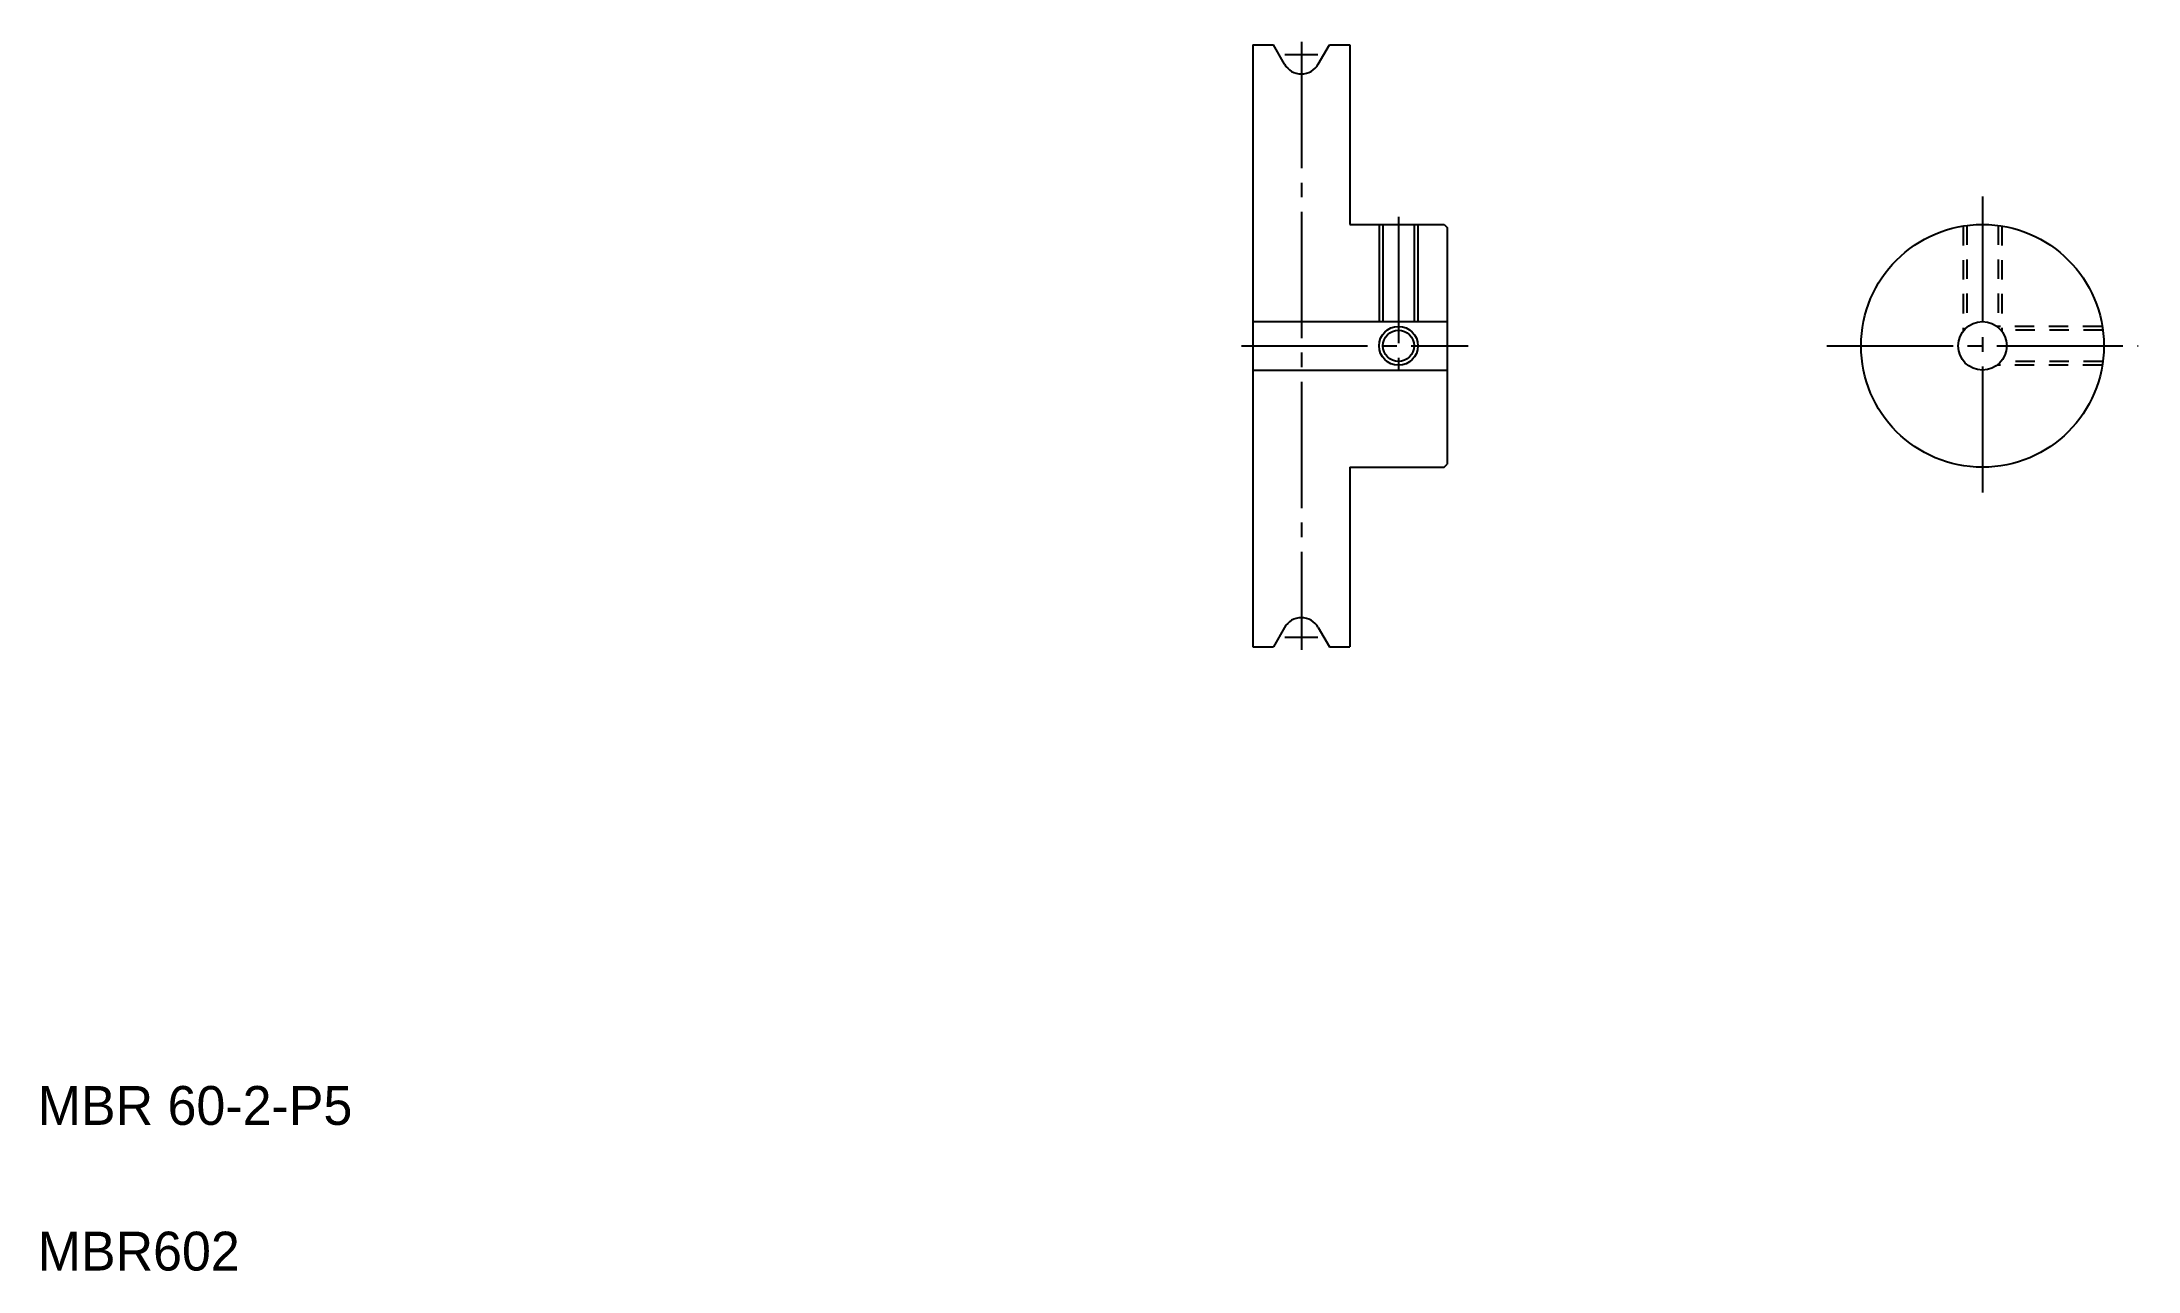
# Model space of a CAD drawing. Extents: x 10 to 226, y 10 to 137.
import ezdxf

# ---------------------------------------------------------------- set-up
doc = ezdxf.new("R2010")
doc.units = 0
doc.linetypes.add('CENTER', pattern=[17.5, 13, -1.5, 1.5, -1.5])
doc.linetypes.add('DASHED', pattern=[3.5, 2, -1.5])
doc.layers.get('0').update_dxf_attribs({"linetype": 'CONTINUOUS'})
doc.layers.add('CENTER', color=1, linetype='CENTER')

msp = doc.modelspace()

# ---------------------------------------------------------------- linework, layer by layer
at = {"color": 7, "linetype": 'CONTINUOUS'}
for p, q in [((135.12, 136.23), (135.12, 74.23)), ((135.12, 136.23), (137.24, 136.23)), ((138.39, 134.23), (137.24, 136.23)), ((141.86, 134.23), (143.01, 136.23)), ((141.86, 134.23), (143.01, 136.23)), ((143.01, 136.23), (145.12, 136.23)), ((145.12, 136.23), (145.12, 117.73)), ((145.12, 131.61), (145.12, 131.61)), ((145.12, 126.98), (145.13, 126.98)), ((145.12, 117.73), (154.82, 117.73)), ((148.52, 117.73), (148.52, 107.73)), ((151.72, 117.73), (151.72, 107.73)), ((154.82, 117.73), (155.12, 117.43)), ((155.12, 117.43), (155.12, 93.03)), ((135.12, 107.73), (155.12, 107.73)), ((135.12, 102.73), (155.12, 102.73)), ((154.82, 92.73), (155.12, 93.03)), ((145.12, 92.73), (154.82, 92.73)), ((145.12, 92.73), (145.12, 74.23)), ((138.39, 76.23), (137.24, 74.23)), ((141.86, 76.23), (143.01, 74.23)), ((141.86, 76.23), (143.01, 74.23)), ((135.12, 74.23), (137.24, 74.23)), ((143.01, 74.23), (145.12, 74.23))]:
    msp.add_line(p, q, dxfattribs=at)
at = {"color": 3, "linetype": 'CONTINUOUS'}
for p, q in [((148.12, 117.73), (148.12, 107.73)), ((152.12, 117.73), (152.12, 107.73))]:
    msp.add_line(p, q, dxfattribs=at)
at = {"color": 3, "linetype": 'DASHED'}
for p, q in [((208.25, 117.57), (208.25, 106.73)), ((208.65, 117.63), (208.65, 107.15)), ((211.85, 117.63), (211.85, 107.15)), ((212.25, 117.57), (212.25, 106.73)), ((222.59, 107.23), (211.75, 107.23)), ((222.65, 106.83), (212.17, 106.83)), ((222.65, 103.63), (212.17, 103.63)), ((222.59, 103.23), (211.75, 103.23))]:
    msp.add_line(p, q, dxfattribs=at)
at = {"color": 7, "linetype": 'CONTINUOUS'}
for centre, radius in [((210.25, 105.23), 12.5), ((150.12, 105.23), 1.6), ((210.25, 105.23), 2.5)]:
    msp.add_circle(centre, radius, dxfattribs=at)
at = {"color": 3, "linetype": 'CONTINUOUS'}
msp.add_circle((150.12, 105.23), 2, dxfattribs=at)
at = {"color": 7, "linetype": 'CONTINUOUS'}
for centre, start, end in [((140.12, 135.23), 210, 330), ((140.12, 75.23), 30, 150)]:
    msp.add_arc(centre, 2, start, end, dxfattribs=at)
at = {"layer": 'CENTER', "color": 1, "linetype": 'CENTER'}
for p, q in [((140.12, 136.53), (140.12, 73.93)), ((138.43, 135.23), (141.82, 135.23)), ((210.25, 120.62), (210.25, 89.85)), ((150.12, 118.51), (150.12, 102.73)), ((133.94, 105.23), (157.3, 105.23)), ((194.22, 105.23), (226.27, 105.23)), ((138.43, 75.23), (141.82, 75.23))]:
    msp.add_line(p, q, dxfattribs=at)

# ---------------------------------------------------------------- texts
at = {"color": 7, "linetype": 'CONTINUOUS'}
for s, p in [('MBR 60-2-P5', (10, 25)), ('MBR602', (10, 10))]:
    msp.add_text(s, height=4, dxfattribs=at).set_placement(p)

doc.saveas('drawing.dxf')
